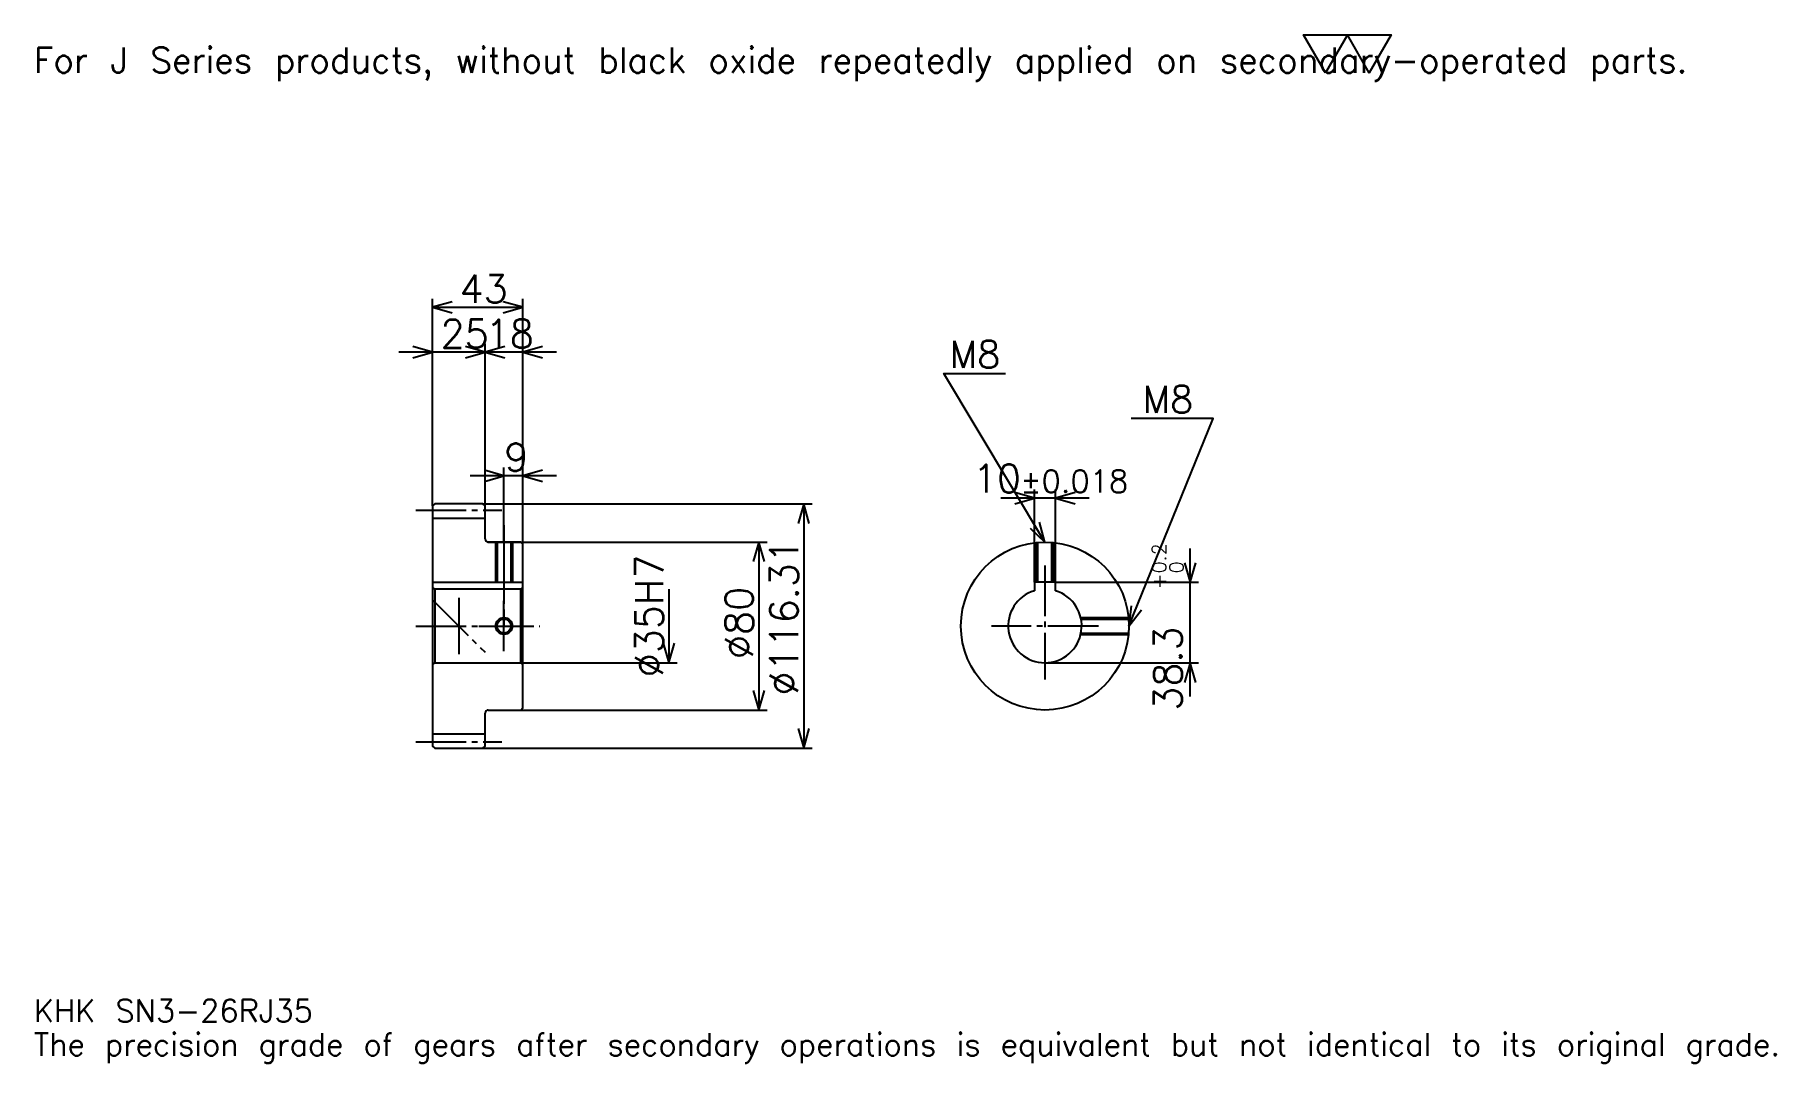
# Model space of a CAD drawing. Extents: x 27 to 856, y 10 to 499.
import ezdxf

# ---------------------------------------------------------------- set-up
doc = ezdxf.new("R2010")
doc.units = 0
doc.linetypes.add('DASHDOT', pattern=[32.086956, 24.065217, -2.673913, 2.673913, -2.673913])
doc.layers.get('0').update_dxf_attribs({"linetype": 'CONTINUOUS'})
doc.layers.add('DASHDOT', color=6, linetype='DASHDOT')
doc.styles.add('KANJI', font='TXT', dxfattribs={"bigfont": 'BIGFONT'})

msp = doc.modelspace()

# ---------------------------------------------------------------- linework, layer by layer
at = {"color": 5}
for p, q in [((216.586945, 276.078247), (216.586945, 373.676056)), ((259.586945, 276.078247), (259.586945, 373.676056)), ((216.586945, 369.665192), (259.586945, 369.665192)), ((257.630432, 348.273895), (200.543472, 348.273895)), ((275.630432, 348.273895), (225.543472, 348.273895)), ((241.586945, 276.078247), (241.586945, 352.28476)), ((250.586945, 276.078247), (250.586945, 293.458679)), ((275.630432, 289.447815), (234.543472, 289.447815)), ((503.152161, 238.723892), (503.152161, 282.843445)), ((513.152161, 238.723892), (513.152161, 282.843445)), ((216.586945, 275.078247), (216.586945, 276.078247)), ((240.586945, 276.078247), (259.586945, 276.078247)), ((241.586945, 275.078247), (241.586945, 276.078247)), ((250.586945, 257.923889), (250.586945, 276.078247)), ((250.586945, 257.923889), (250.586945, 276.078247)), ((259.586945, 276.078247), (397.293457, 276.078247)), ((259.586945, 256.923889), (259.586945, 276.078247)), ((393.282593, 276.078247), (393.282593, 159.769531)), ((529.195679, 278.832581), (487.108673, 278.832581)), ((243.086945, 257.923889), (259.586945, 257.923889)), ((259.586945, 257.923889), (375.902161, 257.923889)), ((371.891296, 257.923889), (371.891296, 177.923889)), ((577.32605, 184.380402), (577.32605, 254.767365)), ((329.108673, 235.423889), (329.108673, 200.423889)), ((513.152161, 238.723892), (581.336914, 238.723892)), ((259.586945, 200.423889), (333.119568, 200.423889)), ((508.152161, 200.423889), (581.336914, 200.423889)), ((243.086945, 177.923889), (259.586945, 177.923889)), ((259.586945, 177.923889), (375.902161, 177.923889)), ((240.586945, 159.769531), (259.586945, 159.769531)), ((259.586945, 159.769531), (397.293457, 159.769531))]:
    msp.add_line(p, q, dxfattribs=at)
at = {"color": 4}
for p, q in [((216.586945, 269.328247), (241.586945, 269.328247)), ((216.586945, 238.723892), (259.586945, 238.723892)), ((217.586945, 235.423889), (217.586945, 200.423889)), ((258.586945, 235.423889), (259.586945, 236.423889)), ((258.586945, 200.423889), (259.586945, 199.423889)), ((216.586945, 166.519531), (241.586945, 166.519531))]:
    msp.add_line(p, q, dxfattribs=at)
at = {"color": 7}
msp.add_line((229.086945, 231.293457), (229.086945, 204.554321), dxfattribs=at)
msp.add_lwpolyline([(641.739136, 481.304352), (631.310852, 499.380005), (673.023926, 499.380005), (662.595642, 481.304352), (652.167419, 499.380005), (641.739136, 481.304352)], dxfattribs=at)
at = {"color": 5}
for points in [[(225.945648, 372.339111), (216.586945, 369.665192), (225.945648, 366.991272)], [(250.228241, 366.991272), (259.586945, 369.665192), (250.228241, 372.339111)], [(207.228241, 345.599976), (216.586945, 348.273895), (207.228241, 350.947815)], [(232.228241, 345.599976), (241.586945, 348.273895), (232.228241, 350.947815)], [(250.945648, 350.947815), (241.586945, 348.273895), (250.945648, 345.599976)], [(268.945648, 350.947815), (259.586945, 348.273895), (268.945648, 345.599976)], [(508.152161, 257.923889), (460.021729, 338.141296), (489.434784, 338.141296)], [(548.152161, 217.923889), (588.260864, 316.749969), (549.221741, 316.749969)], [(241.228241, 286.773895), (250.586945, 289.447815), (241.228241, 292.121704)], [(268.945648, 292.121704), (259.586945, 289.447815), (268.945648, 286.773895)], [(395.956512, 266.719543), (393.282593, 276.078247), (390.608673, 266.719543)], [(493.793457, 276.158661), (503.152161, 278.832581), (493.793457, 281.5065)], [(522.510864, 281.5065), (513.152161, 278.832581), (522.510864, 276.158661)], [(501.044281, 264.573181), (508.152161, 257.923889), (505.630005, 267.324615)], [(374.565216, 248.565186), (371.891296, 257.923889), (369.217377, 248.565186)], [(574.652161, 248.082581), (577.32605, 238.723892), (580, 248.082581)], [(549.19397, 227.601166), (548.152161, 217.923889), (554.149231, 225.590057)], [(326.434753, 209.782593), (329.108673, 200.423889), (331.782593, 209.782593)], [(580, 191.065186), (577.32605, 200.423889), (574.652161, 191.065186)], [(369.217377, 187.282593), (371.891296, 177.923889), (374.565216, 187.282593)], [(390.608673, 169.128235), (393.282593, 159.769531), (395.956512, 169.128235)]]:
    msp.add_lwpolyline(points, dxfattribs=at)
at = {"color": 4}
for points in [[(241.586945, 259.423889), (241.586945, 275.078247), (240.586945, 276.078247), (217.586945, 276.078247), (216.586945, 275.078247), (216.586945, 199.423889)], [(243.086945, 177.923889), (258.586945, 177.923889), (259.586945, 178.923889), (259.586945, 256.923889), (258.586945, 257.923889), (243.086945, 257.923889)], [(246.586945, 257.923889), (246.586945, 238.723892)], [(247.261948, 257.923889), (247.261948, 238.723892)], [(253.911942, 257.923889), (253.911942, 238.723892)], [(254.586945, 257.923889), (254.586945, 238.723892)], [(504.152161, 238.723892), (504.152161, 257.723389)], [(504.827148, 238.723892), (504.827148, 257.785461)], [(511.477173, 238.723892), (511.477173, 257.785461)], [(512.152161, 238.723892), (512.152161, 257.723389)], [(216.586945, 199.423889), (217.586945, 200.423889), (258.586945, 200.423889), (258.586945, 235.423889), (217.586945, 235.423889), (216.586945, 236.423889)], [(513.152161, 234.694397), (513.152161, 238.723892), (503.152161, 238.723892), (503.152161, 234.694397)], [(525.188843, 221.923889), (547.95166, 221.923889)], [(525.333374, 221.248886), (548.013733, 221.248886)], [(525.188843, 213.923889), (547.95166, 213.923889)], [(525.333374, 214.598892), (548.013733, 214.598892)], [(216.586945, 199.423889), (216.586945, 160.769531), (217.586945, 159.769531), (240.586945, 159.769531), (241.586945, 160.769531), (241.586945, 176.423889)]]:
    msp.add_lwpolyline(points, dxfattribs=at)
for centre, radius in [((508.152161, 217.923889), 40), ((250.586945, 217.923889), 3.325)]:
    msp.add_circle(centre, radius, dxfattribs=at)
at = {"color": 7}
msp.add_circle((250.586945, 217.923889), 4, dxfattribs=at)
at = {"color": 4}
for centre, radius, start, end in [((243.086945, 259.423889), 1.5, 180, 270), ((508.152161, 217.923889), 17.5, 106.601549926, 73.398450074), ((243.086945, 176.423889), 1.5, 90, 180)]:
    msp.add_arc(centre, radius, start, end, dxfattribs=at)
at = {"layer": 'DASHDOT', "color": 7}
for p, q in [((208.565201, 273.078247), (249.608688, 273.078247)), ((250.586945, 257.923889), (250.586945, 217.923889)), ((508.152161, 246.745636), (508.152161, 192.402145)), ((216.586945, 230.423889), (241.586945, 205.423889)), ((208.565201, 217.923889), (267.608673, 217.923889)), ((533.673889, 217.923889), (482.630432, 217.923889)), ((208.565201, 162.769531), (249.608688, 162.769531))]:
    msp.add_line(p, q, dxfattribs=at)
for points in [[(250.586945, 265.945618), (250.586945, 230.702148)], [(250.586945, 205.902145), (250.586945, 229.945633)], [(238.565201, 217.923889), (262.608673, 217.923889)]]:
    msp.add_lwpolyline(points, dxfattribs=at)

# ---------------------------------------------------------------- texts
at = {"color": 7, "style": 'KANJI'}
for s, height, p in [('For J Series products, without black oxide repeatedly applied on secondary-operated parts.', 12.032609, (26.73913, 481.304352)), ('43', 13.369565, (229.396729, 371.804321)), ('25', 13.369565, (220.396729, 350.413025)), ('18', 13.369565, (241.896729, 350.413025)), ('M8', 12.834783, (462.695618, 340.815186)), ('M8', 12.834783, (554.56958, 319.423889)), ('9', 13.369565, (250.741837, 291.586945)), ('10', 13.369565, (473.869965, 281.5065)), ('%%p0.018', 10.695652, (496.46286, 281.5065)), ('KHK SN3-26RJ35', 10.695652, (26.73913, 29.413044)), ('The precision grade of gears after secondary operations is equivalent but not identical to its original grade.', 10.695652, (26.73913, 13.369565))]:
    msp.add_text(s, height=height, dxfattribs=at).set_placement(p)
for s, height, p in [('%%c35H7', 13.369565, (326.434753, 193.524429)), ('%%c116.31', 13.369565, (390.608673, 184.834213)), ('0.2', 6.684783, (565.828247, 242.978195)), ('+', 6.684783, (565.828247, 235.491241)), ('0', 6.684783, (574.117371, 242.978195)), ('%%c80', 13.369565, (369.217377, 202.214645)), ('38.3', 13.369565, (573.315186, 177.622467))]:
    msp.add_text(s, height=height, rotation=90, dxfattribs=at).set_placement(p)

doc.saveas('drawing.dxf')
